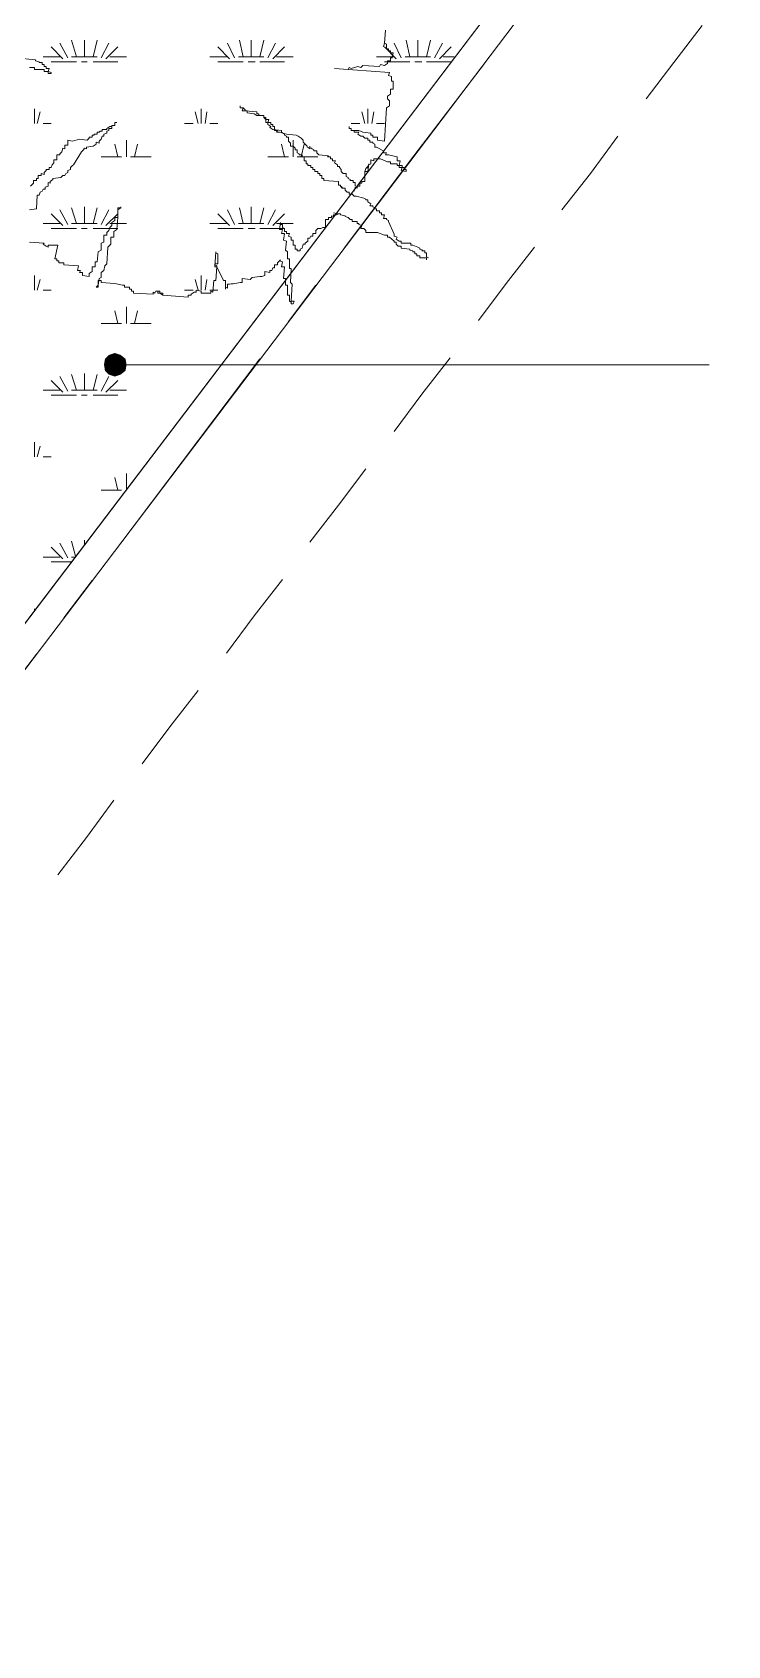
# Model space of a CAD drawing. Header units: millimetres. Extents: x 0 to 31017, y 0 to 21335.
# Drawn here: x 11024 to 11325, y 2339 to 3036 of the extents above; entities that cross this region are included whole.
import ezdxf
from ezdxf import colors
from ezdxf.entities.mleader import LeaderData, LeaderLine
from ezdxf.enums import TextEntityAlignment as Align
from ezdxf.math import Vec2, Vec3

# ---------------------------------------------------------------- set-up
doc = ezdxf.new("R2010")
doc.units = ezdxf.units.MM
doc.layers.add('PDF_單色填滿', color=7, linetype='Continuous')
doc.layers.add('PDF_幾何圖形', color=7, linetype='Continuous')
doc.styles.get("Standard").update_dxf_attribs({"font": 'arial.ttf'})

# ---------------------------------------------------------------- blocks, each defined once
blk = doc.blocks.new('建築底圖1140116')
at = {"layer": 'PDF_單色填滿', "lineweight": 9}
for points in [[(2167.15, -25630.76), (2165.45, -25632.45), (2169.69, -25634.99)], [(2169.69, -25629.91), (2167.15, -25630.76), (2169.69, -25634.99)], [(2172.23, -25630.76), (2169.69, -25629.91), (2169.69, -25634.99)], [(2174.35, -25632.45), (2172.23, -25630.76), (2169.69, -25634.99)], [(2165.45, -25632.45), (2165.03, -25634.99), (2169.69, -25634.99)], [(2165.03, -25634.99), (2165.45, -25637.53), (2169.69, -25634.99)], [(2165.45, -25637.53), (2167.15, -25639.23), (2169.69, -25634.99)], [(2167.15, -25639.23), (2169.69, -25640.07), (2169.69, -25634.99)], [(2174.77, -25634.99), (2174.35, -25632.45), (2169.69, -25634.99)], [(2169.69, -25640.07), (2172.23, -25639.23), (2169.69, -25634.99)], [(2172.23, -25639.23), (2174.35, -25637.53), (2169.69, -25634.99)], [(2174.35, -25637.53), (2174.77, -25634.99), (2169.69, -25634.99)]]:
    blk.add_solid(points, dxfattribs=at)
at = {"layer": 'PDF_幾何圖形', "lineweight": 0}
for points in [[(1415.19, -25919.52), (2062.99, -25836.11), (2419.5, -25366.56), (1987.63, -22416.29), (1789.9, -22445.5), (1711.57, -21908.2), (1723.42, -21908.2), (1800.06, -22431.53), (1997.79, -22402.74), (2226.85, -23962.98), (2431.77, -25369.52), (2069.34, -25847.54), (1416.88, -25931.8)], [(2399.17, -25520.25), (2411.03, -25504.58), (2423.31, -25488.5)], [(2147.25, -25502.89), (2142.17, -25497.81)], [(2149.37, -25502.47), (2145.98, -25496.12)], [(2153.18, -25502.04), (2151.06, -25494.85)], [(2156.56, -25502.04), (2156.56, -25494.85)], [(2160.37, -25502.04), (2162.07, -25494.85)], [(2163.76, -25502.47), (2167.15, -25496.12)], [(2165.88, -25502.89), (2170.96, -25497.81)], [(2219.23, -25502.89), (2214.15, -25497.81)], [(2221.34, -25502.47), (2218.38, -25496.12)], [(2225.15, -25502.04), (2223.46, -25494.85)], [(2228.54, -25502.04), (2228.54, -25494.85)], [(2232.35, -25502.04), (2234.05, -25494.85)], [(2235.74, -25502.47), (2239.13, -25496.12)], [(2237.86, -25502.89), (2242.94, -25497.81)], [(2291.21, -25502.89), (2286.12, -25497.81)], [(2293.32, -25502.47), (2290.36, -25496.12)], [(2297.13, -25502.04), (2295.44, -25494.85)], [(2300.52, -25502.04), (2300.52, -25494.85)], [(2304.33, -25502.04), (2306.02, -25494.85)], [(2307.72, -25502.47), (2311.11, -25496.12)], [(2309.83, -25502.89), (2314.92, -25497.81)], [(2138.78, -25502.04), (2145.98, -25502.04)], [(2142.17, -25504.16), (2153.18, -25504.16)], [(2151.06, -25502.04), (2162.07, -25502.04)], [(2155.29, -25504.16), (2157.83, -25504.16)], [(2160.37, -25504.16), (2170.96, -25504.16)], [(2167.57, -25502.04), (2174.77, -25502.04)], [(2210.76, -25502.04), (2217.96, -25502.04)], [(2214.15, -25504.16), (2225.15, -25504.16)], [(2223.04, -25502.04), (2234.05, -25502.04)], [(2227.27, -25504.16), (2230.24, -25504.16)], [(2232.35, -25504.16), (2242.94, -25504.16)], [(2239.55, -25502.04), (2246.75, -25502.04)], [(2268.76, -25584.61), (2298.83, -25544.81), (2329.31, -25505.01)], [(2282.74, -25502.04), (2289.93, -25502.04)], [(2286.12, -25504.16), (2297.13, -25504.16)], [(2295.02, -25502.04), (2306.02, -25502.04)], [(2299.25, -25504.16), (2302.21, -25504.16)], [(2304.33, -25504.16), (2314.92, -25504.16)], [(2311.53, -25502.04), (2316.19, -25502.04)], [(2134.97, -25530.84), (2134.97, -25524.48)], [(2136.24, -25530.84), (2137.51, -25525.75)], [(2205.68, -25530.84), (2204.41, -25525.75)], [(2206.95, -25530.84), (2206.95, -25524.48)], [(2208.64, -25530.84), (2209.49, -25525.75)], [(2277.66, -25530.84), (2276.39, -25525.75)], [(2278.93, -25530.84), (2278.93, -25524.48)], [(2280.62, -25530.84), (2281.47, -25525.75)], [(2138.78, -25530.84), (2142.17, -25530.84)], [(2199.75, -25530.84), (2203.56, -25530.84)], [(2210.76, -25530.84), (2214.15, -25530.84)], [(2271.73, -25530.84), (2275.54, -25530.84)], [(2282.74, -25530.84), (2286.12, -25530.84)], [(2170.96, -25545.23), (2169.69, -25539.73)], [(2174.77, -25545.23), (2174.77, -25538.03)], [(2178.16, -25545.23), (2179.43, -25539.73)], [(2242.94, -25545.23), (2241.67, -25539.73)], [(2246.75, -25545.23), (2246.75, -25538.03)], [(2250.14, -25545.23), (2251.41, -25539.73)], [(2362.76, -25568.1), (2375.04, -25552.43), (2386.89, -25536.34)], [(2163.76, -25545.23), (2172.65, -25545.23)], [(2176.46, -25545.23), (2185.35, -25545.23)], [(2235.74, -25545.23), (2244.63, -25545.23)], [(2248.44, -25545.23), (2257.33, -25545.23)], [(2149.37, -25574.45), (2145.98, -25568.1)], [(2153.18, -25574.02), (2151.06, -25567.25)], [(2156.56, -25574.02), (2156.56, -25566.82)], [(2160.37, -25574.02), (2162.07, -25567.25)], [(2163.76, -25574.45), (2167.15, -25568.1)], [(2221.34, -25574.45), (2218.38, -25568.1)], [(2225.15, -25574.02), (2223.46, -25567.25)], [(2228.54, -25574.02), (2228.54, -25566.82)], [(2232.35, -25574.02), (2234.05, -25567.25)], [(2235.74, -25574.45), (2239.13, -25568.1)], [(2138.78, -25574.02), (2145.98, -25574.02)], [(2147.25, -25574.87), (2142.17, -25569.79)], [(2151.06, -25574.02), (2162.07, -25574.02)], [(2165.88, -25574.87), (2170.96, -25569.79)], [(2167.57, -25574.02), (2174.77, -25574.02)], [(2210.76, -25574.02), (2217.96, -25574.02)], [(2219.23, -25574.87), (2214.15, -25569.79)], [(2223.04, -25574.02), (2234.05, -25574.02)], [(2237.86, -25574.87), (2242.94, -25569.79)], [(2239.55, -25574.02), (2246.75, -25574.02)], [(2142.17, -25576.14), (2153.18, -25576.14)], [(2155.29, -25576.14), (2157.83, -25576.14)], [(2160.37, -25576.14), (2170.96, -25576.14)], [(2214.15, -25576.14), (2225.15, -25576.14)], [(2227.27, -25576.14), (2230.24, -25576.14)], [(2232.35, -25576.14), (2242.94, -25576.14)], [(2326.77, -25615.94), (2338.63, -25599.85), (2350.91, -25584.18)], [(2134.97, -25602.81), (2134.97, -25596.46)], [(2136.24, -25602.81), (2137.51, -25598.16)], [(2138.78, -25602.81), (2142.17, -25602.81)], [(2199.75, -25602.81), (2203.56, -25602.81)], [(2205.68, -25602.81), (2204.41, -25598.16)], [(2206.95, -25602.81), (2206.95, -25596.46)], [(2208.64, -25602.81), (2209.49, -25598.16)], [(2210.76, -25602.81), (2214.15, -25602.81)], [(2244.63, -25616.36), (2256.49, -25600.7)], [(2174.77, -25617.21), (2174.77, -25610.01)], [(2163.76, -25617.21), (2172.65, -25617.21)], [(2170.96, -25617.21), (2169.69, -25611.71)], [(2176.46, -25617.21), (2185.35, -25617.21)], [(2178.16, -25617.21), (2179.43, -25611.71)], [(2172.23, -25712.05), (2232.35, -25632.45)], [(2290.36, -25663.78), (2302.21, -25647.69), (2314.49, -25632.03)], [(2147.25, -25646.85), (2142.17, -25641.77)], [(2149.37, -25646.42), (2145.98, -25640.07)], [(2153.18, -25646), (2151.06, -25639.23)], [(2156.56, -25646), (2156.56, -25638.8)], [(2160.37, -25646), (2162.07, -25639.23)], [(2163.76, -25646.42), (2167.15, -25640.07)], [(2165.88, -25646.85), (2170.96, -25641.77)], [(2138.78, -25646), (2145.98, -25646)], [(2142.17, -25648.12), (2153.18, -25648.12)], [(2151.06, -25646), (2162.07, -25646)], [(2155.29, -25648.12), (2157.83, -25648.12)], [(2160.37, -25648.12), (2170.96, -25648.12)], [(2167.57, -25646), (2174.77, -25646)], [(2134.97, -25674.79), (2134.97, -25668.44)], [(2136.24, -25674.79), (2137.51, -25670.14)], [(2138.78, -25674.79), (2142.17, -25674.79)], [(2253.95, -25711.63), (2266.22, -25695.54), (2278.08, -25679.87)], [(2170.96, -25689.19), (2169.69, -25683.68)], [(2174.77, -25688.77), (2174.77, -25681.99)], [(2163.76, -25689.19), (2172.65, -25689.19)], [(2147.25, -25718.83), (2142.17, -25713.75)], [(2149.37, -25718.4), (2145.98, -25712.05)], [(2152.75, -25717.56), (2151.06, -25711.21)], [(2156.56, -25712.48), (2156.56, -25710.78)], [(2138.78, -25717.98), (2145.98, -25717.98)], [(2142.17, -25720.1), (2151.06, -25720.1)], [(2151.06, -25717.98), (2152.33, -25717.98)], [(2147.67, -25744.23), (2159.95, -25728.14)], [(2217.96, -25759.47), (2229.81, -25743.38), (2242.09, -25727.72)], [(2134.97, -25741.27), (2134.97, -25740.42)], [(1983.39, -25858.55), (2033.35, -25852.2), (2069.34, -25847.54), (2105.33, -25799.7), (2135.82, -25759.9)], [(2181.54, -25807.32), (2193.4, -25791.23), (2205.68, -25775.56)], [(2145.13, -25855.16), (2157.41, -25839.07), (2169.26, -25822.98)]]:
    blk.add_lwpolyline(points, dxfattribs=at)
at = {"layer": 'PDF_幾何圖形', "lineweight": 13}
for points in [[(2286.55, -25490.61), (2286.12, -25496.12), (2286.97, -25496.54), (2286.97, -25498.66), (2287.82, -25498.66), (2287.82, -25499.5), (2288.66, -25499.5), (2288.66, -25500.35), (2289.93, -25500.35), (2289.51, -25502.47), (2288.66, -25502.47), (2288.66, -25503.74), (2287.39, -25503.74), (2287.39, -25505.01), (2286.12, -25505.85), (2284.43, -25505.43), (2284.01, -25506.28), (2276.81, -25505.85), (2275.96, -25506.7), (2274.69, -25506.28), (2271.73, -25507.13), (2270.88, -25506.7), (2270.46, -25507.55), (2264.53, -25507.13), (2288.24, -25508.82), (2287.82, -25510.09), (2289.09, -25510.51), (2289.09, -25512.63), (2289.93, -25512.63), (2289.93, -25516.02), (2288.66, -25516.02), (2288.66, -25518.13), (2287.39, -25518.98), (2287.39, -25520.25), (2288.24, -25521.1), (2288.24, -25523.21), (2286.97, -25524.06), (2286.12, -25538.46), (2283.16, -25538.03), (2283.16, -25536.76), (2281.04, -25536.76), (2281.04, -25535.92), (2280.2, -25535.92), (2280.2, -25535.07), (2276.81, -25534.65), (2275.12, -25533.8), (2271.73, -25533.8), (2273, -25533.8), (2273, -25534.65), (2275.12, -25534.65), (2274.69, -25535.49), (2275.96, -25536.34), (2276.81, -25536.34), (2277.66, -25537.19), (2278.93, -25537.19), (2278.93, -25538.03), (2279.77, -25538.03), (2279.77, -25538.88), (2281.04, -25538.88), (2281.04, -25539.3), (2281.89, -25539.73), (2281.89, -25541), (2282.74, -25541), (2285.7, -25542.69), (2285.7, -25543.54), (2286.97, -25543.54), (2286.55, -25544.38), (2287.82, -25544.38), (2291.63, -25545.23), (2291.63, -25546.92), (2292.9, -25546.92), (2292.48, -25549.04), (2291.63, -25549.04), (2291.63, -25548.2), (2288.66, -25548.2), (2288.66, -25547.35), (2287.39, -25547.35), (2284.43, -25546.08), (2281.47, -25546.08), (2281.47, -25546.92), (2280.2, -25546.5), (2280.2, -25548.2), (2279.35, -25548.62), (2278.93, -25549.47), (2278.08, -25550.31), (2277.66, -25551.58), (2277.66, -25555.82), (2276.39, -25555.82), (2276.39, -25556.66), (2275.54, -25556.66), (2275.54, -25557.93), (2274.27, -25557.93), (2274.27, -25558.78), (2273.42, -25558.36), (2273, -25560.05)], [(2132.85, -25506.7), (2134.97, -25506.7), (2134.97, -25507.55), (2139.2, -25507.55), (2139.2, -25508.4), (2140.9, -25508.4), (2140.9, -25509.24), (2142.17, -25509.24), (2142.17, -25508.82), (2140.9, -25508.4), (2141.32, -25507.13), (2140.05, -25507.13), (2140.05, -25506.28), (2139.2, -25506.28), (2139.2, -25505.43), (2138.36, -25505.43), (2138.36, -25504.58), (2137.09, -25504.58), (2137.09, -25504.16), (2135.39, -25503.74), (2135.39, -25503.31), (2126.92, -25502.47)], [(2286.12, -25496.12), (2285.7, -25497.81)], [(2286.12, -25495.69), (2286.12, -25496.12), (2286.12, -25495.69)], [(2218.38, -25600.27), (2218.38, -25601.97), (2217.53, -25601.54), (2217.53, -25602.39), (2217.53, -25598.58), (2216.69, -25598.58), (2213.72, -25592.65), (2213.3, -25598.58), (2212.45, -25598.58), (2212.03, -25603.66), (2211.18, -25603.24), (2211.18, -25604.08), (2206.95, -25604.08), (2206.95, -25603.24), (2204.83, -25602.81), (2204.83, -25603.66), (2203.98, -25603.66), (2202.71, -25604.51), (2202.71, -25604.93), (2201.44, -25604.93), (2201.44, -25605.78), (2190.44, -25604.93), (2190.44, -25604.08), (2188.32, -25604.08), (2188.32, -25603.24), (2187.47, -25603.24), (2187.05, -25604.08), (2186.2, -25603.66), (2186.2, -25604.51), (2177.73, -25604.08), (2177.73, -25603.24), (2176.89, -25603.24), (2176.89, -25602.39), (2176.04, -25602.39), (2176.04, -25601.54), (2173.92, -25601.54), (2173.92, -25600.7), (2173.08, -25600.7), (2169.69, -25599.85), (2163.76, -25599.43), (2163.76, -25598.58), (2162.49, -25598.58), (2162.49, -25601.54), (2161.64, -25601.54), (2162.49, -25600.7), (2162.91, -25597.73), (2163.76, -25597.31), (2163.76, -25595.19), (2165.03, -25594.35), (2165.45, -25592.23), (2166.3, -25591.38), (2166.72, -25584.18), (2167.99, -25582.91), (2167.99, -25579.95), (2169.26, -25579.95), (2169.26, -25577.41), (2170.54, -25576.56), (2170.96, -25571.48), (2169.69, -25571.48), (2169.69, -25572.75), (2168.42, -25573.6), (2168.42, -25574.87), (2167.57, -25575.72), (2167.15, -25576.99), (2166.3, -25577.83), (2166.3, -25579.1), (2165.03, -25579.1), (2165.03, -25582.07), (2163.76, -25582.49), (2163.76, -25585.45), (2162.49, -25586.3), (2162.07, -25590.54), (2161.22, -25590.54), (2161.22, -25592.65), (2159.95, -25592.65), (2159.95, -25594.77), (2158.68, -25595.62), (2158.68, -25596.89), (2155.72, -25596.46), (2155.72, -25595.19), (2154.45, -25595.19), (2154.87, -25594.35), (2153.6, -25594.35), (2154.02, -25592.23), (2147.67, -25591.81), (2147.67, -25590.96), (2145.55, -25590.96), (2145.55, -25590.11), (2144.71, -25590.11), (2144.71, -25589.27), (2143.86, -25589.27), (2145.13, -25583.34), (2140.9, -25583.34), (2140.9, -25584.18), (2140.05, -25583.76), (2138.78, -25582.91), (2139.2, -25582.49), (2132.85, -25582.07)], [(2132.85, -25568.1), (2135.82, -25567.67), (2136.24, -25561.74), (2137.09, -25561.74), (2137.51, -25560.47), (2138.36, -25560.05), (2138.78, -25559.2), (2139.63, -25559.2), (2139.63, -25558.36), (2140.9, -25557.93), (2140.9, -25556.24), (2141.74, -25556.66), (2141.74, -25555.82), (2143.01, -25554.97), (2143.01, -25554.55), (2146.4, -25554.12), (2147.25, -25553.28), (2148.09, -25553.28), (2148.52, -25552.43), (2149.37, -25552.01), (2149.37, -25551.16), (2150.64, -25550.74), (2150.64, -25549.89), (2151.48, -25549.04), (2151.91, -25548.62), (2155.29, -25543.11), (2156.14, -25542.27), (2156.56, -25541.42), (2157.41, -25541.84), (2157.41, -25541), (2160.37, -25540.57), (2161.64, -25539.73), (2161.64, -25538.88), (2162.91, -25539.3), (2162.91, -25538.46), (2163.76, -25537.61), (2164.18, -25536.34), (2165.03, -25536.34), (2165.03, -25535.49), (2166.3, -25535.07), (2166.3, -25534.22), (2167.15, -25533.8), (2167.15, -25532.95), (2168.42, -25532.95), (2168.42, -25532.11), (2167.57, -25532.11), (2166.3, -25532.95), (2166.3, -25533.38), (2164.18, -25533.38), (2164.18, -25534.22), (2163.34, -25534.22), (2162.91, -25534.65), (2162.07, -25534.65), (2162.07, -25535.49), (2160.8, -25535.49), (2160.8, -25535.92), (2159.95, -25535.92), (2159.95, -25536.76), (2158.68, -25536.76), (2158.68, -25537.19), (2157.83, -25538.03), (2154.45, -25537.61), (2151.48, -25538.46), (2149.37, -25538.03), (2149.37, -25540.15), (2148.09, -25540.15), (2148.09, -25541.84), (2147.25, -25541.42), (2146.82, -25543.11), (2145.98, -25543.96), (2145.98, -25544.38), (2144.71, -25544.38), (2144.71, -25546.5), (2143.44, -25546.5), (2143.44, -25547.77), (2142.59, -25548.62), (2142.17, -25549.89), (2141.32, -25549.89), (2141.32, -25550.74), (2140.05, -25550.74), (2140.05, -25551.16), (2139.2, -25552.01), (2139.2, -25552.85), (2137.93, -25552.43), (2137.93, -25553.28), (2136.66, -25553.28), (2136.66, -25554.55), (2135.82, -25554.55), (2135.82, -25555.39), (2134.55, -25555.39), (2134.55, -25556.66), (2133.28, -25557.93)], [(2268.76, -25584.61), (2298.83, -25544.81), (2329.31, -25505.01)], [(2223.88, -25523.21), (2223.88, -25524.06), (2223.88, -25523.21)], [(2170.54, -25530.41), (2169.69, -25530.41), (2169.69, -25531.68), (2168.42, -25531.68), (2168.42, -25532.11), (2168.42, -25531.68), (2169.69, -25531.68), (2169.69, -25530.41)], [(2273.42, -25557.93), (2273.42, -25556.24), (2272.58, -25556.24), (2272.58, -25555.39), (2271.31, -25555.39), (2271.31, -25554.97), (2270.46, -25554.55), (2270.46, -25554.12), (2269.61, -25553.7), (2269.61, -25552.43), (2268.34, -25552.43), (2267.49, -25551.58), (2267.49, -25550.74), (2266.65, -25549.89), (2266.65, -25549.47), (2265.8, -25549.47), (2265.8, -25548.62), (2264.53, -25547.77), (2264.95, -25546.92), (2263.68, -25546.92), (2263.68, -25546.08), (2262.84, -25546.08), (2262.84, -25545.23), (2261.57, -25545.23), (2261.99, -25544.81), (2257.76, -25544.38), (2256.91, -25543.54), (2256.91, -25542.69), (2255.64, -25542.69), (2255.64, -25542.27), (2254.79, -25541.84), (2254.79, -25541.42), (2253.95, -25541.42), (2252.68, -25541), (2252.68, -25540.57), (2250.98, -25538.88), (2250.98, -25538.03), (2250.14, -25537.19), (2248.86, -25536.34), (2248.02, -25535.92), (2243.78, -25535.49), (2240.82, -25534.65), (2239.55, -25534.65), (2239.97, -25533.8), (2238.7, -25533.8), (2238.7, -25532.11), (2237.86, -25532.11), (2237.86, -25531.26), (2237.01, -25531.26), (2237.01, -25530.41), (2235.74, -25530.41), (2235.74, -25531.26), (2237.01, -25532.11), (2236.59, -25532.53), (2237.86, -25533.38), (2241.67, -25533.8), (2241.67, -25534.65), (2242.94, -25535.49), (2242.94, -25535.92), (2243.78, -25536.34), (2243.78, -25536.76), (2244.63, -25536.76), (2244.63, -25538.46), (2245.48, -25539.3), (2245.48, -25540.57), (2246.75, -25540.57), (2247.59, -25541.42), (2247.59, -25542.27), (2248.44, -25542.27), (2248.44, -25543.54), (2249.29, -25543.96), (2249.29, -25544.38), (2250.56, -25544.38), (2250.56, -25545.23), (2251.41, -25545.23), (2251.41, -25546.92), (2252.25, -25546.92), (2252.25, -25548.2), (2253.1, -25548.2), (2253.1, -25549.04), (2254.37, -25549.04), (2254.37, -25549.89), (2255.22, -25549.89), (2255.22, -25550.74), (2256.06, -25550.74), (2256.06, -25551.58), (2257.33, -25551.58), (2257.33, -25552.43), (2258.18, -25552.43), (2258.18, -25553.28), (2259.03, -25553.28), (2259.03, -25554.55), (2259.87, -25554.55), (2259.87, -25555.39), (2266.22, -25555.82), (2266.22, -25557.51), (2267.07, -25557.51), (2267.07, -25557.93), (2267.92, -25558.36), (2267.92, -25558.78), (2269.19, -25558.78), (2269.19, -25559.63), (2270.03, -25560.47), (2270.88, -25560.47), (2270.88, -25561.32), (2272.15, -25561.32), (2273, -25562.17), (2273.85, -25562.17), (2277.23, -25563.01), (2278.08, -25563.44), (2278.08, -25563.86), (2278.93, -25563.86), (2278.93, -25564.71), (2280.2, -25565.55), (2279.77, -25566.4), (2281.04, -25566.4), (2281.04, -25566.82), (2281.89, -25567.25), (2281.89, -25567.67), (2282.74, -25567.67), (2282.74, -25568.52), (2284.01, -25568.52), (2284.01, -25569.37), (2284.85, -25569.37), (2284.85, -25570.21), (2286.12, -25570.21), (2285.7, -25571.91), (2286.97, -25571.91), (2286.97, -25572.33), (2287.82, -25572.75), (2287.82, -25573.18), (2290.36, -25578.68), (2290.36, -25579.53), (2291.63, -25579.95), (2291.21, -25580.8), (2292.48, -25581.64), (2293.32, -25581.64), (2293.32, -25582.49), (2297.56, -25582.49), (2297.56, -25583.34), (2298.4, -25583.34), (2300.52, -25584.18), (2301.37, -25584.61), (2301.37, -25585.03), (2302.64, -25585.45), (2302.21, -25585.88), (2303.48, -25585.88), (2303.48, -25586.72), (2304.33, -25586.72), (2304.33, -25588.42), (2305.18, -25588.84)], [(2270.88, -25532.11), (2270.88, -25532.95), (2270.88, -25532.11)], [(2253.52, -25541.84), (2253.95, -25541.42), (2253.95, -25540.57)], [(2278.93, -25550.31), (2279.35, -25548.2), (2278.93, -25551.58), (2277.66, -25551.58)], [(2267.07, -25557.93), (2267.92, -25558.78)], [(2172.23, -25566.82), (2172.23, -25567.25), (2172.23, -25566.82)], [(2304.33, -25589.69), (2304.33, -25588.84), (2301.37, -25588.84), (2301.37, -25588), (2300.1, -25588), (2300.1, -25587.15), (2299.25, -25587.15), (2299.25, -25586.3), (2298.4, -25586.3), (2298.4, -25585.88), (2297.13, -25585.45), (2297.13, -25585.03), (2293.32, -25584.61), (2293.32, -25583.76), (2292.05, -25583.76), (2291.21, -25582.91), (2291.21, -25582.07), (2290.36, -25582.07), (2290.36, -25581.64), (2288.24, -25579.95), (2287.39, -25579.95), (2287.39, -25579.1), (2286.12, -25579.1), (2283.16, -25577.83), (2278.08, -25577.83), (2278.08, -25576.99), (2277.23, -25576.14), (2275.96, -25576.14), (2276.39, -25574.87), (2275.12, -25574.45), (2275.12, -25574.02), (2274.27, -25574.02), (2274.27, -25573.18), (2272.15, -25573.18), (2272.15, -25572.33), (2271.31, -25572.33), (2270.46, -25571.48), (2269.19, -25571.06), (2269.19, -25570.64), (2267.07, -25570.21), (2267.07, -25569.79), (2266.22, -25569.79), (2265.38, -25570.21), (2264.11, -25570.21), (2264.11, -25571.06), (2263.26, -25570.64), (2263.26, -25571.48), (2261.99, -25571.48), (2261.99, -25572.33), (2260.72, -25572.33), (2260.72, -25575.72), (2259.45, -25575.72), (2258.6, -25576.14), (2257.33, -25576.14), (2256.49, -25576.99), (2256.49, -25578.26), (2255.22, -25578.26), (2255.22, -25579.53), (2254.37, -25579.53), (2253.95, -25580.37), (2253.1, -25580.37), (2253.1, -25581.64), (2251.83, -25582.49), (2251.83, -25582.91), (2250.98, -25582.91), (2250.56, -25584.61), (2249.71, -25585.03), (2249.71, -25585.88), (2248.44, -25585.88), (2248.44, -25585.03), (2247.59, -25585.03), (2247.59, -25583.34), (2246.75, -25583.34), (2246.75, -25581.22), (2245.9, -25581.22), (2245.9, -25579.95), (2244.63, -25579.53), (2245.05, -25578.26), (2243.78, -25578.26), (2243.78, -25577.41), (2242.94, -25577.41), (2242.94, -25576.14), (2242.09, -25575.72), (2242.09, -25574.45), (2241.24, -25574.45), (2241.24, -25573.6), (2240.82, -25576.56), (2242.09, -25576.56), (2241.67, -25578.26), (2242.94, -25578.26), (2242.51, -25581.22), (2243.78, -25581.64), (2243.36, -25585.45), (2244.21, -25586.3), (2244.21, -25589.27), (2245.05, -25589.27), (2245.05, -25593.5), (2245.9, -25593.5), (2245.48, -25599.43), (2246.32, -25600.27), (2245.9, -25607.47), (2247.17, -25607.47), (2246.75, -25608.74), (2245.9, -25608.74), (2245.9, -25607.9), (2245.05, -25607.47), (2245.05, -25604.93), (2244.21, -25604.93), (2244.21, -25600.7), (2243.36, -25600.7), (2243.36, -25597.73), (2242.51, -25597.73), (2242.94, -25592.65), (2241.67, -25592.65), (2242.09, -25590.54), (2240.82, -25590.11), (2239.97, -25590.96), (2239.97, -25591.81), (2238.7, -25591.81), (2238.7, -25593.08), (2237.86, -25593.08), (2237.43, -25594.35), (2236.59, -25594.35), (2236.59, -25595.19), (2234.47, -25594.77), (2234.47, -25596.46), (2233.2, -25596.89), (2232.35, -25596.89), (2228.96, -25597.31), (2228.12, -25598.16), (2224.73, -25597.73), (2224.73, -25599.43)], [(2266.22, -25569.79), (2264.11, -25569.37)], [(2147.67, -25591.81), (2147.67, -25590.96), (2147.67, -25591.81)], [(2242.09, -25590.54), (2240.82, -25590.11), (2241.24, -25589.69)], [(2190.44, -25604.93), (2189.16, -25604.08), (2189.16, -25603.24), (2188.32, -25603.24)], [(2244.63, -25616.36), (2256.49, -25600.7)], [(2172.23, -25712.05), (2232.35, -25632.45)], [(2147.67, -25744.23), (2159.95, -25728.14)], [(1983.39, -25858.55), (2033.35, -25852.2), (2069.34, -25847.54), (2105.33, -25799.7), (2135.82, -25759.9)]]:
    blk.add_lwpolyline(points, dxfattribs=at)
at = {"layer": 'PDF_幾何圖形', "lineweight": 0}
blk.add_lwpolyline([(1672.61, -25408.9), (1538.82, -25552.01), (2088.82, -25552.01), (2088.82, -25801.81), (2387.32, -25408.9)], close=True, dxfattribs=at)
at = {"layer": 'PDF_幾何圖形', "lineweight": 13}
for points in [[(2236.16, -25529.14), (2234.89, -25529.14), (2234.89, -25528.3), (2234.05, -25528.3), (2234.05, -25527.45), (2231.93, -25527.45), (2231.93, -25526.6), (2231.08, -25526.6), (2231.08, -25525.75), (2226, -25525.33), (2226, -25524.91), (2225.15, -25524.06), (2223.88, -25524.06), (2225.15, -25524.06), (2224.73, -25525.33), (2226.85, -25525.33), (2226.85, -25526.18), (2229.81, -25526.6), (2231.08, -25527.45), (2234.05, -25527.45), (2234.05, -25528.3), (2234.89, -25529.14), (2234.89, -25530.41), (2235.74, -25530.41)], [(2271.73, -25532.95), (2270.88, -25532.95), (2271.73, -25532.95), (2271.73, -25533.8)], [(2293.75, -25549.04), (2293.75, -25549.89), (2294.59, -25549.89), (2294.59, -25550.74), (2295.44, -25550.74), (2295.44, -25551.58), (2293.32, -25551.16), (2293.75, -25549.89), (2292.48, -25549.89), (2292.48, -25549.04)], [(2170.96, -25568.1), (2172.23, -25567.25), (2170.96, -25567.25), (2170.96, -25571.48)], [(2213.72, -25592.23), (2212.88, -25591.81), (2212.88, -25591.38), (2214.15, -25591.38), (2214.15, -25587.15), (2213.3, -25586.72), (2213.3, -25586.3), (2212.88, -25592.65), (2213.72, -25592.65)]]:
    blk.add_lwpolyline(points, close=True, dxfattribs=at)
at = {"layer": 'PDF_幾何圖形', "lineweight": 9}
blk.add_lwpolyline([(2169.69, -25634.99), (2426.27, -25634.99)], dxfattribs=at)
at = {"layer": 'PDF_幾何圖形', "lineweight": 13}
blk.add_open_spline([(2224.73, -25599.43), (2222.59, -25599.69), (2220.49, -25600.08), (2218.38, -25600.27)], degree=3, dxfattribs=at)
blk = doc.blocks.new('_DetailCallout')
at = {"color": 0, "linetype": 'ByBlock', "lineweight": -2, "transparency": 16777216}
blk.add_line((8, 0), (-8, 0), dxfattribs=at)
blk.add_circle((0, 0), 8, dxfattribs=at)
at = {"color": 0, "transparency": 16777216}
for tag, p in [('視圖號碼', (0, 1)), ('圖紙號碼', (0, -6))]:
    blk.add_attdef(tag, text='', height=3, dxfattribs=at).set_placement(p, align=Align.CENTER)

msp = doc.modelspace()

# ---------------------------------------------------------------- block references
at = {"color": 2}
msp.add_blockref('建築底圖1140116', (8890.21, 28527.44), dxfattribs=at)

# ---------------------------------------------------------------- leaders
at = {"color": 175, "true_color": 0x4554a5}
ml = msp.add_multileader_block('Standard', dxfattribs=at)
ml.set_content('_DetailCallout', color=(69, 84, 165), scale=15)
ml.set_attribute('視圖號碼', '冷藏庫', width=0)
ml.set_attribute('圖紙號碼', 'A機', width=0)
ml.set_leader_properties()
ml.build(insert=Vec2(0, 0))
ml.multileader.update_dxf_attribs({"leader_type": 0})
ctx = ml.context
ctx.base_point, ctx.plane_origin = Vec3(13190.86, 19361.87), Vec3(13310.86, 19361.87)
notes = []
notes.append((ctx, [(0, (0, 0, 0), (0, 0), (1, 0), 1, [])]))
ctx.block.insert = Vec3(13310.86, 19361.87)
at = {"color": 251, "true_color": 0x636466}
ml = msp.add_multileader_block('Standard', dxfattribs=at)
ml.set_content('_DetailCallout', color=(99, 100, 102), scale=15)
ml.set_attribute('視圖號碼', '急速庫', width=0)
ml.set_attribute('圖紙號碼', 'B', width=0)
ml.set_leader_properties()
ml.build(insert=Vec2(0, 0))
ml.multileader.update_dxf_attribs({"leader_type": 0})
ctx = ml.context
ctx.base_point, ctx.plane_origin = Vec3(11503.79, 17825.66), Vec3(11623.79, 17825.66)
notes.append((ctx, [(0, (0, 0, 0), (0, 0), (1, 0), 1, [])]))
ctx.block.insert = Vec3(11623.79, 17825.66)
ml = msp.add_multileader_block('Standard', dxfattribs=at)
ml.set_content('_DetailCallout', color=(99, 100, 102), scale=15)
ml.set_attribute('視圖號碼', '急速庫', width=0)
ml.set_attribute('圖紙號碼', 'A-2', width=0)
ml.set_leader_properties()
ml.build(insert=Vec2(0, 0))
ml.multileader.update_dxf_attribs({"leader_type": 0})
ctx = ml.context
ctx.base_point, ctx.plane_origin = Vec3(11835.98, 17825.66), Vec3(11955.98, 17825.66)
notes.append((ctx, [(0, (0, 0, 0), (0, 0), (1, 0), 1, [])]))
ctx.block.insert = Vec3(11955.98, 17825.66)
ml = msp.add_multileader_block('Standard', dxfattribs=at)
ml.set_content('_DetailCallout', color=(99, 100, 102), scale=15)
ml.set_attribute('視圖號碼', '急速庫', width=0)
ml.set_attribute('圖紙號碼', 'A-1', width=0)
ml.set_leader_properties()
ml.build(insert=Vec2(0, 0))
ml.multileader.update_dxf_attribs({"leader_type": 0})
ctx = ml.context
ctx.base_point, ctx.plane_origin = Vec3(12173.04, 17825.66), Vec3(12293.04, 17825.66)
notes.append((ctx, [(0, (0, 0, 0), (0, 0), (1, 0), 1, [])]))
ctx.block.insert = Vec3(12293.04, 17825.66)
at = {"color": 175, "true_color": 0x4554a5}
ml = msp.add_multileader_block('Standard', dxfattribs=at)
ml.set_content('_DetailCallout', color=(69, 84, 165), scale=15)
ml.set_attribute('視圖號碼', '急速庫', width=0)
ml.set_attribute('圖紙號碼', 'B機', width=0)
ml.set_leader_properties()
ml.build(insert=Vec2(0, 0))
ml.multileader.update_dxf_attribs({"leader_type": 0})
ctx = ml.context
ctx.base_point, ctx.plane_origin = Vec3(10848.71, 17628.06), Vec3(10968.71, 17628.06)
notes.append((ctx, [(0, (0, 0, 0), (0, 0), (1, 0), 1, [])]))
ctx.block.insert = Vec3(10968.71, 17628.06)
ml = msp.add_multileader_block('Standard', dxfattribs=at)
ml.set_content('_DetailCallout', color=(69, 84, 165), scale=15)
ml.set_attribute('視圖號碼', '急速庫', width=0)
ml.set_attribute('圖紙號碼', 'A機', width=0)
ml.set_leader_properties()
ml.build(insert=Vec2(0, 0))
ml.multileader.update_dxf_attribs({"leader_type": 0})
ctx = ml.context
ctx.base_point, ctx.plane_origin = Vec3(10848.71, 17335.06), Vec3(10968.71, 17335.06)
notes.append((ctx, [(0, (0, 0, 0), (0, 0), (1, 0), 1, [])]))
ctx.block.insert = Vec3(10968.71, 17335.06)
at = {"color": 251, "true_color": 0x636466}
ml = msp.add_multileader_block('Standard', dxfattribs=at)
ml.set_content('_DetailCallout', color=(99, 100, 102), scale=15)
ml.set_attribute('視圖號碼', '半成品', width=0)
ml.set_attribute('圖紙號碼', 'B', width=0)
ml.set_leader_properties()
ml.build(insert=Vec2(0, 0))
ml.multileader.update_dxf_attribs({"leader_type": 0})
ctx = ml.context
ctx.base_point, ctx.plane_origin = Vec3(11496.44, 16648.92), Vec3(11616.44, 16648.92)
notes.append((ctx, [(0, (0, 0, 0), (0, 0), (1, 0), 1, [])]))
ctx.block.insert = Vec3(11616.44, 16648.92)
ml = msp.add_multileader_block('Standard', dxfattribs=at)
ml.set_content('_DetailCallout', color=(99, 100, 102), scale=15)
ml.set_attribute('視圖號碼', '半成品', width=0)
ml.set_attribute('圖紙號碼', 'A-2', width=0)
ml.set_leader_properties()
ml.build(insert=Vec2(0, 0))
ml.multileader.update_dxf_attribs({"leader_type": 0})
ctx = ml.context
ctx.base_point, ctx.plane_origin = Vec3(11828.64, 16648.92), Vec3(11948.64, 16648.92)
notes.append((ctx, [(0, (0, 0, 0), (0, 0), (1, 0), 1, [])]))
ctx.block.insert = Vec3(11948.64, 16648.92)
ml = msp.add_multileader_block('Standard', dxfattribs=at)
ml.set_content('_DetailCallout', color=(99, 100, 102), scale=15)
ml.set_attribute('視圖號碼', '半成品', width=0)
ml.set_attribute('圖紙號碼', 'A-1', width=0)
ml.set_leader_properties()
ml.build(insert=Vec2(0, 0))
ml.multileader.update_dxf_attribs({"leader_type": 0})
ctx = ml.context
ctx.base_point, ctx.plane_origin = Vec3(12165.69, 16648.92), Vec3(12285.69, 16648.92)
notes.append((ctx, [(0, (0, 0, 0), (0, 0), (1, 0), 1, [])]))
ctx.block.insert = Vec3(12285.69, 16648.92)
ml = msp.add_multileader_block('Standard', dxfattribs=at)
ml.set_content('_DetailCallout', color=(99, 100, 102), scale=15)
ml.set_attribute('視圖號碼', '急速庫', width=0)
ml.set_attribute('圖紙號碼', 'A機', width=0)
ml.set_leader_properties()
ml.build(insert=Vec2(0, 0))
ml.multileader.update_dxf_attribs({"leader_type": 0})
ctx = ml.context
ctx.base_point, ctx.plane_origin = Vec3(10926.37, 16519.78), Vec3(11046.37, 16519.78)
notes.append((ctx, [(0, (0, 0, 0), (0, 0), (1, 0), 1, [])]))
ctx.block.insert = Vec3(11046.37, 16519.78)
ml = msp.add_multileader_block('Standard', dxfattribs=at)
ml.set_content('_DetailCallout', color=(99, 100, 102), scale=15)
ml.set_attribute('視圖號碼', '急速庫', width=0)
ml.set_attribute('圖紙號碼', 'B機', width=0)
ml.set_leader_properties()
ml.build(insert=Vec2(0, 0))
ml.multileader.update_dxf_attribs({"leader_type": 0})
ctx = ml.context
ctx.base_point, ctx.plane_origin = Vec3(10996.37, 16154.25), Vec3(11116.37, 16154.25)
notes.append((ctx, [(0, (0, 0, 0), (0, 0), (1, 0), 1, [])]))
ctx.block.insert = Vec3(11116.37, 16154.25)
at = {"color": 54}
ml = msp.add_multileader_block('Standard', dxfattribs=at)
ml.set_content('_DetailCallout', color=54, scale=15)
ml.set_attribute('視圖號碼', '冷藏庫', width=0)
ml.set_attribute('圖紙號碼', 'A機', width=0)
ml.set_leader_properties()
ml.build(insert=Vec2(0, 0))
ml.multileader.update_dxf_attribs({"leader_type": 0})
ctx = ml.context
ctx.base_point, ctx.plane_origin = Vec3(29838.44, 5795.86), Vec3(29958.44, 5795.86)
notes.append((ctx, [(0, (0, 0, 0), (0, 0), (1, 0), 1, [])]))
ctx.block.insert = Vec3(29958.44, 5795.86)
at = {"color": 230}
ml = msp.add_multileader_block('Standard', dxfattribs=at)
ml.set_content('_DetailCallout', color=230, scale=15)
ml.set_attribute('視圖號碼', '冷藏庫', width=0)
ml.set_attribute('圖紙號碼', 'A機', width=0)
ml.set_leader_properties()
ml.build(insert=Vec2(0, 0))
ml.multileader.update_dxf_attribs({"leader_type": 0})
ctx = ml.context
ctx.base_point, ctx.plane_origin = Vec3(29234.45, 5540.76), Vec3(29354.45, 5540.76)
notes.append((ctx, [(0, (0, 0, 0), (0, 0), (1, 0), 1, [])]))
ctx.block.insert = Vec3(29354.45, 5540.76)
at = {"color": 30}
ml = msp.add_multileader_block('Standard', dxfattribs=at)
ml.set_content('_DetailCallout', color=30, scale=15)
ml.set_attribute('視圖號碼', '冷藏庫', width=0)
ml.set_attribute('圖紙號碼', 'A', width=0)
ml.set_leader_properties()
ml.build(insert=Vec2(0, 0))
ml.multileader.update_dxf_attribs({"leader_type": 0})
ctx = ml.context
ctx.base_point, ctx.plane_origin = Vec3(29710.71, 5353.36), Vec3(29830.71, 5353.36)
notes.append((ctx, [(0, (0, 0, 0), (0, 0), (1, 0), 1, [])]))
ctx.block.insert = Vec3(29830.71, 5353.36)
ml = msp.add_multileader_block('Standard', dxfattribs=at)
ml.set_content('_DetailCallout', color=30, scale=15)
ml.set_attribute('視圖號碼', '急速庫', width=0)
ml.set_attribute('圖紙號碼', 'B', width=0)
ml.set_leader_properties()
ml.build(insert=Vec2(0, 0))
ml.multileader.update_dxf_attribs({"leader_type": 0})
ctx = ml.context
ctx.base_point, ctx.plane_origin = Vec3(27687.37, 4294.55), Vec3(27807.37, 4294.55)
notes.append((ctx, [(0, (0, 0, 0), (0, 0), (1, 0), 1, [])]))
ctx.block.insert = Vec3(27807.37, 4294.55)
ml = msp.add_multileader_block('Standard', dxfattribs=at)
ml.set_content('_DetailCallout', color=30, scale=15)
ml.set_attribute('視圖號碼', '急速庫', width=0)
ml.set_attribute('圖紙號碼', 'A-2', width=0)
ml.set_leader_properties()
ml.build(insert=Vec2(0, 0))
ml.multileader.update_dxf_attribs({"leader_type": 0})
ctx = ml.context
ctx.base_point, ctx.plane_origin = Vec3(28019.57, 4294.55), Vec3(28139.57, 4294.55)
notes.append((ctx, [(0, (0, 0, 0), (0, 0), (1, 0), 1, [])]))
ctx.block.insert = Vec3(28139.57, 4294.55)
ml = msp.add_multileader_block('Standard', dxfattribs=at)
ml.set_content('_DetailCallout', color=30, scale=15)
ml.set_attribute('視圖號碼', '急速庫', width=0)
ml.set_attribute('圖紙號碼', 'A-1', width=0)
ml.set_leader_properties()
ml.build(insert=Vec2(0, 0))
ml.multileader.update_dxf_attribs({"leader_type": 0})
ctx = ml.context
ctx.base_point, ctx.plane_origin = Vec3(28356.63, 4294.55), Vec3(28476.63, 4294.55)
notes.append((ctx, [(0, (0, 0, 0), (0, 0), (1, 0), 1, [])]))
ctx.block.insert = Vec3(28476.63, 4294.55)
at = {"color": 230}
ml = msp.add_multileader_block('Standard', dxfattribs=at)
ml.set_content('_DetailCallout', color=230, scale=15)
ml.set_attribute('視圖號碼', '急速庫', width=0)
ml.set_attribute('圖紙號碼', 'B機', width=0)
ml.set_leader_properties()
ml.build(insert=Vec2(0, 0))
ml.multileader.update_dxf_attribs({"leader_type": 0})
ctx = ml.context
ctx.base_point, ctx.plane_origin = Vec3(27021.05, 4196.21), Vec3(27141.05, 4196.21)
notes.append((ctx, [(0, (0, 0, 0), (0, 0), (1, 0), 1, [])]))
ctx.block.insert = Vec3(27141.05, 4196.21)
ml = msp.add_multileader_block('Standard', dxfattribs=at)
ml.set_content('_DetailCallout', color=230, scale=15)
ml.set_attribute('視圖號碼', '半成品', width=0)
ml.set_attribute('圖紙號碼', 'B機', width=0)
ml.set_leader_properties()
ml.build(insert=Vec2(0, 0))
ml.multileader.update_dxf_attribs({"leader_type": 0})
ctx = ml.context
ctx.base_point, ctx.plane_origin = Vec3(26744.98, 4196.21), Vec3(26864.98, 4196.21)
notes.append((ctx, [(0, (0, 0, 0), (0, 0), (1, 0), 1, [])]))
ctx.block.insert = Vec3(26864.98, 4196.21)
ml = msp.add_multileader_block('Standard', dxfattribs=at)
ml.set_content('_DetailCallout', color=230, scale=15)
ml.set_attribute('視圖號碼', '急速庫', width=0)
ml.set_attribute('圖紙號碼', 'A機', width=0)
ml.set_leader_properties()
ml.build(insert=Vec2(0, 0))
ml.multileader.update_dxf_attribs({"leader_type": 0})
ctx = ml.context
ctx.base_point, ctx.plane_origin = Vec3(27021.05, 3903.21), Vec3(27141.05, 3903.21)
notes.append((ctx, [(0, (0, 0, 0), (0, 0), (1, 0), 1, [])]))
ctx.block.insert = Vec3(27141.05, 3903.21)
ml = msp.add_multileader_block('Standard', dxfattribs=at)
ml.set_content('_DetailCallout', color=230, scale=15)
ml.set_attribute('視圖號碼', '半成品', width=0)
ml.set_attribute('圖紙號碼', 'A機', width=0)
ml.set_leader_properties()
ml.build(insert=Vec2(0, 0))
ml.multileader.update_dxf_attribs({"leader_type": 0})
ctx = ml.context
ctx.base_point, ctx.plane_origin = Vec3(26744.98, 3903.21), Vec3(26864.98, 3903.21)
notes.append((ctx, [(0, (0, 0, 0), (0, 0), (1, 0), 1, [])]))
ctx.block.insert = Vec3(26864.98, 3903.21)
at = {"color": 30}
ml = msp.add_multileader_block('Standard', dxfattribs=at)
ml.set_content('_DetailCallout', color=30, scale=15)
ml.set_attribute('視圖號碼', '半成品', width=0)
ml.set_attribute('圖紙號碼', 'B', width=0)
ml.set_leader_properties()
ml.build(insert=Vec2(0, 0))
ml.multileader.update_dxf_attribs({"leader_type": 0})
ctx = ml.context
ctx.base_point, ctx.plane_origin = Vec3(27687.37, 3070.89), Vec3(27807.37, 3070.89)
notes.append((ctx, [(0, (0, 0, 0), (0, 0), (1, 0), 1, [])]))
ctx.block.insert = Vec3(27807.37, 3070.89)
ml = msp.add_multileader_block('Standard', dxfattribs=at)
ml.set_content('_DetailCallout', color=30, scale=15)
ml.set_attribute('視圖號碼', '半成品', width=0)
ml.set_attribute('圖紙號碼', 'A-2', width=0)
ml.set_leader_properties()
ml.build(insert=Vec2(0, 0))
ml.multileader.update_dxf_attribs({"leader_type": 0})
ctx = ml.context
ctx.base_point, ctx.plane_origin = Vec3(28019.57, 3070.89), Vec3(28139.57, 3070.89)
notes.append((ctx, [(0, (0, 0, 0), (0, 0), (1, 0), 1, [])]))
ctx.block.insert = Vec3(28139.57, 3070.89)
ml = msp.add_multileader_block('Standard', dxfattribs=at)
ml.set_content('_DetailCallout', color=30, scale=15)
ml.set_attribute('視圖號碼', '半成品', width=0)
ml.set_attribute('圖紙號碼', 'A-1', width=0)
ml.set_leader_properties()
ml.build(insert=Vec2(0, 0))
ml.multileader.update_dxf_attribs({"leader_type": 0})
ctx = ml.context
ctx.base_point, ctx.plane_origin = Vec3(28356.63, 3070.89), Vec3(28476.63, 3070.89)
notes.append((ctx, [(0, (0, 0, 0), (0, 0), (1, 0), 1, [])]))
ctx.block.insert = Vec3(28476.63, 3070.89)
at = {"color": 54}
ml = msp.add_multileader_block('Standard', dxfattribs=at)
ml.set_content('_DetailCallout', color=54, scale=15)
ml.set_attribute('視圖號碼', '急速庫', width=0)
ml.set_attribute('圖紙號碼', 'A機', width=0)
ml.set_leader_properties()
ml.build(insert=Vec2(0, 0))
ml.multileader.update_dxf_attribs({"leader_type": 0})
ctx = ml.context
ctx.base_point, ctx.plane_origin = Vec3(27179.96, 3028.67), Vec3(27299.96, 3028.67)
notes.append((ctx, [(0, (0, 0, 0), (0, 0), (1, 0), 1, [])]))
ctx.block.insert = Vec3(27299.96, 3028.67)
ml = msp.add_multileader_block('Standard', dxfattribs=at)
ml.set_content('_DetailCallout', color=54, scale=15)
ml.set_attribute('視圖號碼', '半成品', width=0)
ml.set_attribute('圖紙號碼', 'A機', width=0)
ml.set_leader_properties()
ml.build(insert=Vec2(0, 0))
ml.multileader.update_dxf_attribs({"leader_type": 0})
ctx = ml.context
ctx.base_point, ctx.plane_origin = Vec3(26903.89, 3028.67), Vec3(27023.89, 3028.67)
notes.append((ctx, [(0, (0, 0, 0), (0, 0), (1, 0), 1, [])]))
ctx.block.insert = Vec3(27023.89, 3028.67)
ml = msp.add_multileader_block('Standard', dxfattribs=at)
ml.set_content('_DetailCallout', color=54, scale=15)
ml.set_attribute('視圖號碼', '急速庫', width=0)
ml.set_attribute('圖紙號碼', 'B機', width=0)
ml.set_leader_properties()
ml.build(insert=Vec2(0, 0))
ml.multileader.update_dxf_attribs({"leader_type": 0})
ctx = ml.context
ctx.base_point, ctx.plane_origin = Vec3(27179.96, 2623.14), Vec3(27299.96, 2623.14)
notes.append((ctx, [(0, (0, 0, 0), (0, 0), (1, 0), 1, [])]))
ctx.block.insert = Vec3(27299.96, 2623.14)
ml = msp.add_multileader_block('Standard', dxfattribs=at)
ml.set_content('_DetailCallout', color=54, scale=15)
ml.set_attribute('視圖號碼', '半成品', width=0)
ml.set_attribute('圖紙號碼', 'B機', width=0)
ml.set_leader_properties()
ml.build(insert=Vec2(0, 0))
ml.multileader.update_dxf_attribs({"leader_type": 0})
ctx = ml.context
ctx.base_point, ctx.plane_origin = Vec3(26903.89, 2623.14), Vec3(27023.89, 2623.14)
notes.append((ctx, [(0, (0, 0, 0), (0, 0), (1, 0), 1, [])]))
ctx.block.insert = Vec3(27023.89, 2623.14)
for ctx, leaders in notes:
    for number, flags, end, landing, length, lines in leaders:
        leader = LeaderData()
        leader.index, (leader.has_last_leader_line, leader.has_dogleg_vector, leader.attachment_direction) = number, flags
        leader.last_leader_point, leader.dogleg_vector, leader.dogleg_length = Vec3(end), Vec3(landing), length
        for number, points, colour, breaks in lines:
            line = LeaderLine()
            line.index, line.vertices, line.color, line.breaks = number, Vec3.list(points), colors.encode_raw_color(colour), breaks
            leader.lines.append(line)
        ctx.leaders.append(leader)

doc.saveas('drawing.dxf')
